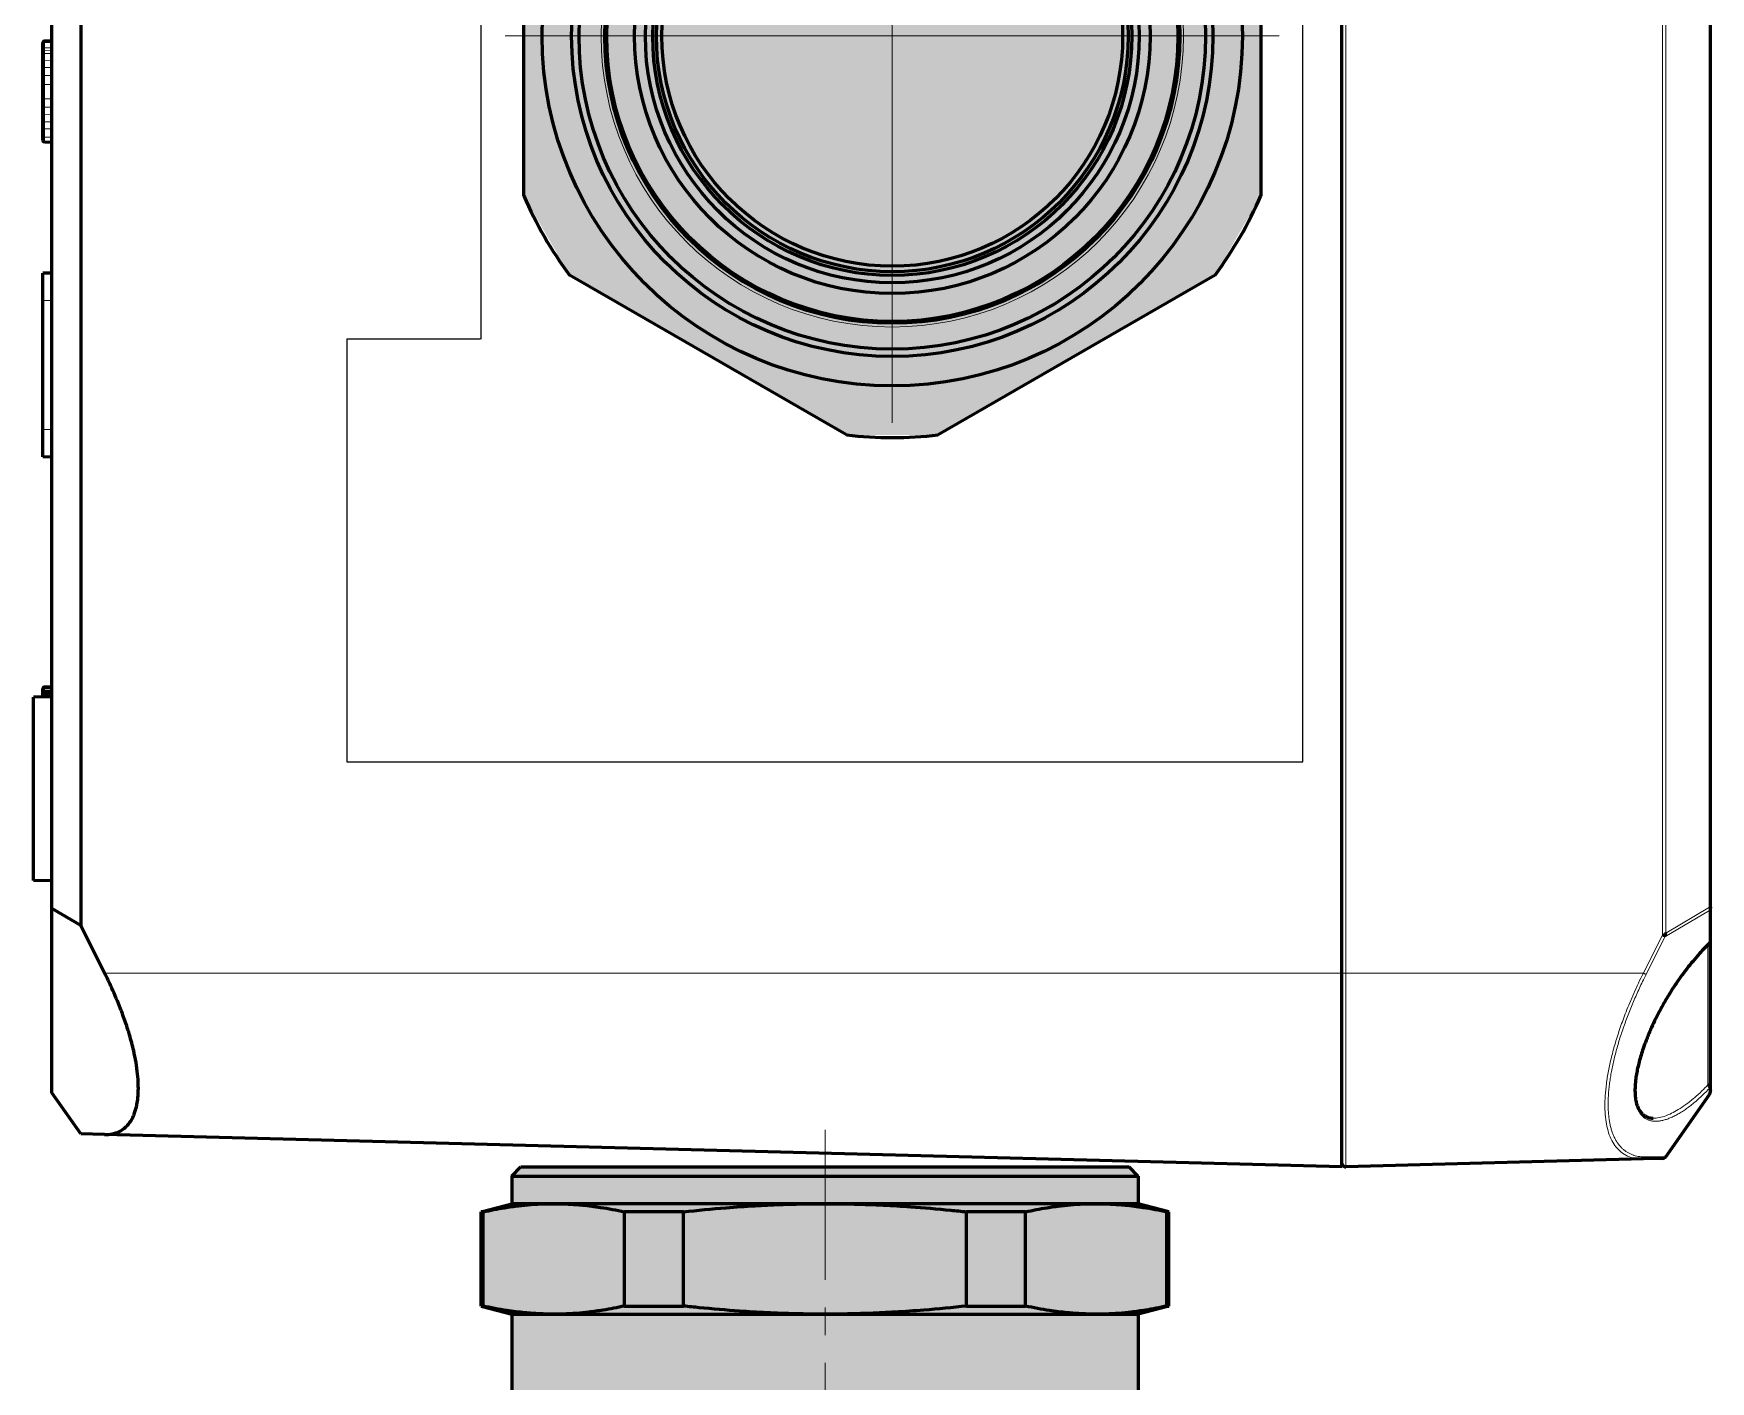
# Model space of a CAD drawing. Header units: millimetres. Extents: x -102 to 318, y -87 to 210.
# Drawn here: x 104.08 to 126.83, y 47.16 to 65.46 of the extents above; entities that cross this region are included whole.
import ezdxf

# ---------------------------------------------------------------- set-up
doc = ezdxf.new("R2010")
doc.units = ezdxf.units.MM
for name, pattern in [('K5LT_AXLED', [26.227272, 21.727272, -1.5, 1.5, -1.5]), ('K5LT_BASIC', [0]), ('K5LT_THIN', [0])]:
    doc.linetypes.add(name, pattern=pattern)
doc.layers.add('Системный слой', color=7, linetype='Continuous')

# ---------------------------------------------------------------- blocks, each defined once
blk = doc.blocks.new('U224')
at = {"color": 30, "linetype": 'K5LT_AXLED', "lineweight": 18, "true_color": 0xff8000}
for q in [(1017.01, -912.906), (996.01, -933.906), (1038.01, -933.906), (1017.01, -954.906)]:
    blk.add_line((1017.01, -933.906), q, dxfattribs=at)
blk = doc.blocks.new('VZ-B32_exe')
at = {"true_color": 0xffffff}
blk.add_hatch(color=7, dxfattribs=at).paths.add_polyline_path([(21.658, -2.488), (21.658, 2.488), (12.983, 17.512), (8.674, 20), (-8.674, 20), (-12.983, 17.512), (-21.658, 2.488), (-21.658, -2.488), (-12.983, -17.512), (-8.674, -20), (8.674, -20), (12.983, -17.512)])
at = {"color": 150, "linetype": 'K5LT_BASIC', "lineweight": 60, "true_color": 0x0080ff}
for p, q in [((-8.674, 20), (8.674, 20)), ((-21.658, 2.488), (-12.983, 17.512)), ((12.983, 17.512), (21.658, 2.488)), ((-17.321, -10), (-21.658, -2.488)), ((21.658, -2.488), (12.983, -17.512)), ((-12.983, -17.512), (-17.321, -10)), ((8.674, -20), (-8.674, -20))]:
    blk.add_line(p, q, dxfattribs=at)
for radius in [19, 17.4, 17, 15.6, 15.5, 13.987, 13.4, 13, 12.8, 12.5]:
    blk.add_circle((0, 0), radius, dxfattribs=at)
at = {"color": 7, "linetype": 'K5LT_THIN', "lineweight": 18}
blk.add_circle((0, 0), 15.8, dxfattribs=at)
at = {"color": 150, "linetype": 'K5LT_BASIC', "lineweight": 60, "true_color": 0x0080ff}
for start, end in [(113.44662, 126.55338), (53.44662, 66.55338), (173.44662, 186.55338), (353.44662, 6.55338), (233.44662, 246.55338), (293.44662, 306.55338)]:
    blk.add_arc((0, 0), 21.8, start, end, dxfattribs=at)
blk.add_blockref('U224', (-1017.01, 933.906))
blk = doc.blocks.new('VA.121209_leftside')
blk.add_lwpolyline([(55.806, 7.238), (55.806, 0), (78.746, 0), (78.746, 51.885), (0, 51.885), (0, 0), (21.154, 0), (21.154, 7.278), (55.806, 7.278)])
at = {"layer": 'Системный слой', "color": 150, "linetype": 'K5LT_BASIC', "lineweight": 60, "true_color": 0x0080ff}
for p, q in [((86.646, 74), (-8.209, 74)), ((86.646, 74), (86.696, 74)), ((86.646, 74), (86.696, 74)), ((86.646, 74), (86.696, 74)), ((88.449, 74), (86.696, 74)), ((88.449, 74), (87.388, 74)), ((96.341, 74), (88.449, 74)), ((96.593, 74), (96.341, 74)), ((96.593, 74), (96.614, 74)), ((100.192, 71.568), (96.805, 73.94)), ((100.287, 71.392), (100.314, 70.356)), ((100.314, 70.356), (100.737, 54.205)), ((90.219, 54), (-11.781, 54)), ((100.743, 54), (90.219, 54)), ((100.743, 54), (98.984, -13.145)), ((87.643, -14.437), (90.219, -13.145)), ((98.984, -13.145), (98.95, -14.437)), ((-9.206, -14.437), (87.643, -14.437)), ((87.643, -14.437), (86.719, -16)), ((98.95, -14.437), (96.719, -16)), ((86.719, -16), (-8.281, -16)), ((39.615, -16), (39.625, -16.403)), ((45.127, -16), (45.116, -16.403)), ((52.219, -16), (52.232, -16.5)), ((62.219, -16), (62.206, -16.5)), ((74.688, -16), (74.698, -16.403)), ((74.688, -16), (74.698, -16.403)), ((74.931, -16), (74.933, -16.403)), ((75.013, -16), (75.013, -16.403)), ((75.086, -16), (75.085, -16.403)), ((75.219, -16), (75.245, -17)), ((85.219, -16), (85.193, -17)), ((96.719, -16), (86.719, -16)), ((39.815, -16.5), (39.725, -16.5)), ((40.074, -16.5), (39.815, -16.5)), ((40.209, -16.5), (40.074, -16.5)), ((40.375, -16.5), (40.209, -16.5)), ((40.723, -16.5), (40.375, -16.5)), ((41.103, -16.5), (40.723, -16.5)), ((41.509, -16.5), (41.103, -16.5)), ((41.977, -16.5), (41.509, -16.5)), ((42.765, -16.5), (41.977, -16.5)), ((43.193, -16.5), (42.765, -16.5)), ((43.589, -16.5), (43.193, -16.5)), ((43.962, -16.5), (43.589, -16.5)), ((44.33, -16.5), (43.962, -16.5)), ((44.756, -16.5), (44.33, -16.5)), ((44.969, -16.5), (44.756, -16.5)), ((45.004, -16.5), (44.969, -16.5)), ((45.016, -16.5), (45.004, -16.5)), ((53.719, -16.5), (52.232, -16.5)), ((60.719, -16.5), (53.719, -16.5)), ((62.206, -16.5), (60.719, -16.5)), ((74.816, -16.5), (74.798, -16.5)), ((74.803, -16.5), (74.798, -16.5)), ((74.816, -16.5), (74.803, -16.5)), ((74.866, -16.5), (74.816, -16.5)), ((74.915, -16.5), (74.866, -16.5)), ((74.954, -16.5), (74.915, -16.5)), ((75.015, -16.5), (74.954, -16.5)), ((75.068, -16.5), (75.015, -16.5)), ((75.232, -16.5), (75.068, -16.5)), ((85.193, -17), (75.245, -17))]:
    blk.add_line(p, q, dxfattribs=at)
at = {"layer": 'Системный слой', "color": 7, "linetype": 'K5LT_THIN', "lineweight": 18}
for p, q in [((86.646, 73.94), (-8.209, 73.94)), ((86.646, 74), (86.646, 73.94)), ((88.049, 71.568), (86.646, 73.94)), ((88.578, 73.94), (86.831, 73.94)), ((88.259, 71.525), (86.831, 73.94)), ((96.289, 73.86), (88.683, 73.86)), ((96.728, 73.94), (96.482, 73.94)), ((100.177, 71.525), (96.728, 73.94)), ((88.155, 71.392), (-9.717, 71.392)), ((88.049, 71.568), (-9.612, 71.568)), ((90.219, 70.356), (88.155, 71.392)), ((90.295, 70.504), (88.259, 71.525)), ((100.177, 71.525), (100.203, 70.504)), ((90.219, 70.356), (90.219, 54.205)), ((98.097, 70.887), (98.097, 70.887)), ((90.219, 54.205), (-11.781, 54.205)), ((90.219, 54.205), (90.219, 54)), ((100.737, 54.205), (90.219, 54.205)), ((90.219, 54), (90.219, -13.145)), ((39.711, -16), (39.721, -16.403)), ((39.987, -16), (39.995, -16.403)), ((40.13, -16), (40.137, -16.403)), ((40.304, -16), (40.31, -16.403)), ((40.669, -16), (40.674, -16.403)), ((41.067, -16), (41.07, -16.403)), ((41.491, -16), (41.493, -16.403)), ((41.977, -16), (41.977, -16.403)), ((42.765, -16), (42.765, -16.403)), ((43.211, -16), (43.209, -16.403)), ((43.626, -16), (43.622, -16.403)), ((44.016, -16), (44.011, -16.403)), ((44.399, -16), (44.392, -16.403)), ((44.847, -16), (44.838, -16.403)), ((45.076, -16), (45.066, -16.403)), ((45.114, -16), (45.103, -16.403)), ((53.719, -16), (53.719, -16.5)), ((60.719, -16), (60.719, -16.5)), ((74.711, -16), (74.721, -16.403)), ((74.777, -16), (74.786, -16.403)), ((74.85, -16), (74.856, -16.403)), ((39.721, -16.403), (39.625, -16.403)), ((39.995, -16.403), (39.721, -16.403)), ((40.137, -16.403), (39.995, -16.403)), ((40.31, -16.403), (40.137, -16.403)), ((40.674, -16.403), (40.31, -16.403)), ((41.07, -16.403), (40.674, -16.403)), ((41.493, -16.403), (41.07, -16.403)), ((41.977, -16.403), (41.493, -16.403)), ((41.977, -16.403), (41.977, -16.5)), ((42.765, -16.403), (41.977, -16.403)), ((42.765, -16.403), (42.765, -16.5)), ((43.209, -16.403), (42.765, -16.403)), ((43.622, -16.403), (43.209, -16.403)), ((44.011, -16.403), (43.622, -16.403)), ((44.392, -16.403), (44.011, -16.403)), ((44.838, -16.403), (44.392, -16.403)), ((45.066, -16.403), (44.838, -16.403)), ((45.103, -16.403), (45.066, -16.403)), ((45.116, -16.403), (45.103, -16.403)), ((74.721, -16.403), (74.698, -16.403)), ((74.786, -16.403), (74.721, -16.403)), ((74.856, -16.403), (74.786, -16.403)), ((74.933, -16.403), (74.856, -16.403)), ((75.013, -16.403), (74.933, -16.403)), ((75.085, -16.403), (75.013, -16.403)), ((75.229, -16.403), (75.085, -16.403))]:
    blk.add_line(p, q, dxfattribs=at)
at = {"layer": 'Системный слой', "color": 150, "linetype": 'K5LT_BASIC', "lineweight": 60, "true_color": 0x0080ff}
for centre, radius, start, end in [((96.614, 73.667), 0.333, 55, 90), ((100.065, 71.386), 0.222, 39.64635, 55), ((100.065, 71.386), 0.222, 1.5, 39.64635), ((100.537, 54.2), 0.2, 270, 1.5), ((39.725, -16.4), 0.1, 181.5, 270), ((45.016, -16.4), 0.1, 270, 358.5), ((74.798, -16.4), 0.1, 181.5, 270)]:
    blk.add_arc(centre, radius, start, end, dxfattribs=at)
at = {"layer": 'Системный слой', "color": 7, "linetype": 'K5LT_THIN', "lineweight": 18}
for centre, major_axis, ratio, start_param, end_param in [((86.696, 73.667), (0, 0.333), 0.707107, 5.67232, 6.283185), ((96.593, 73.667), (0, 0.333), 0.707107, 5.67232, 6.283185), ((100.127, 70.351), (0.187, 0.005), 0.893784, 0, 1.129752), ((39.815, -16.4), (0, -0.1), 0.946098, 4.738569, 6.283185), ((40.074, -16.4), (0, -0.1), 0.787932, 4.738569, 6.283185), ((40.209, -16.4), (0, -0.1), 0.71708, 4.738569, 6.283185), ((40.375, -16.4), (0, -0.1), 0.64521, 4.738569, 6.283185), ((40.723, -16.4), (0, -0.1), 0.496568, 4.738569, 6.283185), ((41.103, -16.4), (0, -0.1), 0.328445, 4.738569, 6.283185), ((41.509, -16.4), (0, -0.1), 0.157769, 4.738569, 6.283185), ((43.193, -16.4), (0, 0.1), 0.1656, 3.141593, 4.686209), ((43.589, -16.4), (0, 0.1), 0.333744, 3.141593, 4.686209), ((43.962, -16.4), (0, 0.1), 0.489603, 3.141593, 4.686209), ((44.33, -16.4), (0, 0.1), 0.621922, 3.141593, 4.686209), ((44.756, -16.4), (0, 0.1), 0.825717, 3.141593, 4.686209), ((44.969, -16.4), (0, 0.1), 0.97013, 3.141593, 4.686209), ((45.004, -16.4), (0, 0.1), 0.992912, 3.141593, 4.686209), ((74.816, -16.4), (0, -0.1), 0.952133, 4.738569, 6.283185), ((74.866, -16.4), (0, -0.1), 0.805655, 4.738569, 6.283185), ((74.915, -16.4), (0, -0.1), 0.586, 4.738569, 6.283185)]:
    blk.add_ellipse(centre, major_axis=major_axis, ratio=ratio, start_param=start_param, end_param=end_param, dxfattribs=at)
at = {"layer": 'Системный слой', "color": 150, "linetype": 'K5LT_BASIC', "lineweight": 60, "true_color": 0x0080ff}
for centre, major_axis, ratio, start_param, end_param in [((75.015, -16.4), (0, 0.1), 0.01218, 1.596976, 3.141593), ((75.068, -16.4), (0, -0.1), 0.16942, 0, 1.544616)]:
    blk.add_ellipse(centre, major_axis=major_axis, ratio=ratio, start_param=start_param, end_param=end_param, dxfattribs=at)
at = {"layer": 'Системный слой', "color": 7, "linetype": 'K5LT_THIN', "lineweight": 18}
for points, knots in [([(86.646, 73.94), (86.657, 73.941), (86.678, 73.942), (86.711, 73.943), (86.742, 73.943), (86.769, 73.943), (86.793, 73.942), (86.813, 73.941), (86.825, 73.94), (86.831, 73.94)], [0, 0, 0, 0, 1.788089, 3.455192, 4.937329, 6.255933, 7.531991, 8.787157, 10, 10, 10, 10]), ([(88.578, 73.94), (88.626, 73.891), (88.673, 73.842), (88.794, 73.723), (88.867, 73.652), (89.024, 73.504), (89.11, 73.427), (89.284, 73.272), (89.374, 73.194), (89.557, 73.04), (89.65, 72.963), (89.842, 72.81), (89.939, 72.734), (90.139, 72.583), (90.24, 72.508), (90.447, 72.358), (90.552, 72.284), (90.766, 72.137), (90.875, 72.065), (91.096, 71.921), (91.208, 71.85), (91.435, 71.709), (91.55, 71.64), (91.783, 71.504), (91.901, 71.436), (92.139, 71.305), (92.26, 71.24), (92.502, 71.113), (92.625, 71.052), (92.871, 70.931), (92.996, 70.872), (93.245, 70.759), (93.371, 70.704), (93.622, 70.598), (93.749, 70.547), (94.001, 70.449), (94.127, 70.403), (94.379, 70.315), (94.505, 70.274), (94.754, 70.196), (94.878, 70.16), (95.123, 70.095), (95.245, 70.064), (95.484, 70.011), (95.602, 69.988), (95.831, 69.948), (95.942, 69.931), (96.068, 69.916), (96.087, 69.914), (96.182, 69.904), (96.257, 69.897), (96.405, 69.887), (96.478, 69.884), (96.649, 69.881), (96.747, 69.882), (96.933, 69.893), (97.022, 69.902), (97.157, 69.922), (97.206, 69.931), (97.327, 69.956), (97.396, 69.975), (97.532, 70.019), (97.599, 70.046), (97.722, 70.105), (97.779, 70.137), (97.876, 70.204), (97.918, 70.238), (98, 70.314), (98.039, 70.357), (98.102, 70.441), (98.127, 70.482), (98.176, 70.574), (98.198, 70.625), (98.232, 70.733), (98.245, 70.789), (98.262, 70.903), (98.266, 70.963), (98.267, 71.084), (98.263, 71.147), (98.248, 71.274), (98.236, 71.339), (98.205, 71.472), (98.186, 71.539), (98.141, 71.677), (98.115, 71.746), (98.056, 71.887), (98.023, 71.959), (97.951, 72.103), (97.912, 72.176), (97.827, 72.323), (97.782, 72.398), (97.685, 72.547), (97.634, 72.623), (97.525, 72.775), (97.468, 72.851), (97.349, 73.004), (97.286, 73.081), (97.156, 73.235), (97.088, 73.313), (96.948, 73.468), (96.875, 73.546), (96.725, 73.701), (96.648, 73.779), (96.54, 73.884), (96.511, 73.912), (96.482, 73.94)], [1.777065, 1.777065, 1.777065, 1.777065, 2.44649, 2.44649, 3.406261, 3.406261, 4.469274, 4.469274, 5.532842, 5.532842, 6.597057, 6.597057, 7.661965, 7.661965, 8.727658, 8.727658, 9.794222, 9.794222, 10.861761, 10.861761, 11.930377, 11.930377, 13.000187, 13.000187, 14.071313, 14.071313, 15.143908, 15.143908, 16.218083, 16.218083, 17.293982, 17.293982, 18.371731, 18.371731, 19.451422, 19.451422, 20.533136, 20.533136, 21.616881, 21.616881, 22.702612, 22.702612, 23.790182, 23.790182, 24.879407, 24.879407, 25.945799, 25.945799, 26.124978, 26.124978, 26.891329, 26.891329, 27.658611, 27.658611, 28.750438, 28.750438, 29.841805, 29.841805, 30.492565, 30.492565, 31.496829, 31.496829, 32.585359, 32.585359, 33.672016, 33.672016, 34.626562, 34.626562, 35.709652, 35.709652, 36.632548, 36.632548, 37.711892, 37.711892, 38.789304, 38.789304, 39.864888, 39.864888, 40.938776, 40.938776, 42.011084, 42.011084, 43.08198, 43.08198, 44.151575, 44.151575, 45.219991, 45.219991, 46.287347, 46.287347, 47.353751, 47.353751, 48.419299, 48.419299, 49.484075, 49.484075, 50.548145, 50.548145, 51.611634, 51.611634, 52.674513, 52.674513, 53.736931, 53.736931, 54.115804, 54.115804, 54.115804, 54.115804]), ([(98.097, 70.887), (98.102, 71.097), (98.039, 71.426), (97.838, 71.898), (97.637, 72.264), (97.358, 72.677), (97.015, 73.107), (96.649, 73.508), (96.403, 73.752), (96.289, 73.86)], [0, 0, 0, 0, 2.577041, 3.690644, 4.894218, 6.229236, 7.707258, 8.978003, 10, 10, 10, 10]), ([(96.728, 73.94), (96.735, 73.941), (96.748, 73.942), (96.766, 73.943), (96.78, 73.943), (96.79, 73.943), (96.8, 73.942), (96.803, 73.941), (96.805, 73.94)], [0, 0, 0, 0, 1.60928, 3.109672, 4.443596, 5.630339, 6.77879, 9, 9, 9, 9]), ([(90.219, 70.356), (90.227, 70.373), (90.244, 70.405), (90.265, 70.447), (90.282, 70.481), (90.291, 70.498), (90.295, 70.504)], [0, 0, 0, 0, 1.891668, 3.594315, 5.10794, 7, 7, 7, 7]), ([(90.219, 70.356), (90.586, 70.174), (91.288, 69.844), (92.28, 69.43), (93.178, 69.099), (94.002, 68.834), (94.79, 68.62), (95.531, 68.457), (96.229, 68.343), (96.88, 68.278), (97.487, 68.261), (98.045, 68.292), (98.556, 68.372), (99.013, 68.503), (99.414, 68.688), (99.749, 68.926), (100.023, 69.229), (100.209, 69.584), (100.304, 69.968), (100.318, 70.229), (100.314, 70.356)], [0, 0, 0, 0, 1.559858, 2.943206, 4.119435, 5.283784, 6.397002, 7.483158, 8.548085, 9.599525, 10.645123, 11.698365, 12.765535, 13.860059, 14.982024, 16.15217, 17.337109, 18.701943, 19.916622, 21, 21, 21, 21]), ([(90.295, 70.504), (90.395, 70.455), (90.496, 70.405), (90.715, 70.298), (90.835, 70.241), (91.073, 70.13), (91.193, 70.075), (91.433, 69.968), (91.553, 69.915), (91.793, 69.812), (91.914, 69.761), (92.155, 69.662), (92.275, 69.614), (92.516, 69.52), (92.637, 69.473), (92.877, 69.384), (92.997, 69.34), (93.237, 69.256), (93.357, 69.215), (93.595, 69.136), (93.714, 69.098), (93.951, 69.025), (94.069, 68.99), (94.304, 68.922), (94.42, 68.89), (94.652, 68.829), (94.768, 68.799), (94.996, 68.744), (95.11, 68.719), (95.335, 68.67), (95.447, 68.648), (95.662, 68.607), (95.767, 68.589), (95.978, 68.555), (96.085, 68.539), (96.295, 68.511), (96.4, 68.499), (96.561, 68.482), (96.62, 68.477), (96.778, 68.464), (96.878, 68.458), (97.072, 68.448), (97.168, 68.446), (97.315, 68.444), (97.367, 68.444), (97.511, 68.446), (97.601, 68.449), (97.776, 68.459), (97.862, 68.466), (98.03, 68.483), (98.111, 68.493), (98.225, 68.511), (98.259, 68.517), (98.36, 68.534), (98.426, 68.548), (98.564, 68.579), (98.635, 68.598), (98.773, 68.639), (98.84, 68.661), (98.968, 68.708), (99.03, 68.734), (99.15, 68.788), (99.207, 68.816), (99.316, 68.877), (99.369, 68.909), (99.468, 68.975), (99.516, 69.01), (99.606, 69.083), (99.648, 69.12), (99.729, 69.198), (99.767, 69.239), (99.837, 69.323), (99.87, 69.366), (99.931, 69.455), (99.96, 69.5), (100.011, 69.594), (100.035, 69.642), (100.077, 69.74), (100.096, 69.791), (100.129, 69.893), (100.143, 69.946), (100.167, 70.053), (100.177, 70.107), (100.192, 70.218), (100.197, 70.274), (100.203, 70.388), (100.202, 70.447), (100.203, 70.504)], [0.701792, 0.701792, 0.701792, 0.701792, 1.622058, 1.622058, 2.703489, 2.703489, 3.784997, 3.784997, 4.86644, 4.86644, 5.947935, 5.947935, 7.029441, 7.029441, 8.110956, 8.110956, 9.192476, 9.192476, 10.274002, 10.274002, 11.355533, 11.355533, 12.437081, 12.437081, 13.518594, 13.518594, 14.60012, 14.60012, 15.681656, 15.681656, 16.763212, 16.763212, 17.793085, 17.793085, 18.874625, 18.874625, 19.956112, 19.956112, 20.578286, 20.578286, 21.659841, 21.659841, 22.741318, 22.741318, 23.351325, 23.351325, 24.432879, 24.432879, 25.514376, 25.514376, 26.595943, 26.595943, 27.065781, 27.065781, 28.005146, 28.005146, 29.086668, 29.086668, 30.168186, 30.168186, 31.249717, 31.249717, 32.331252, 32.331252, 33.412799, 33.412799, 34.49432, 34.49432, 35.575847, 35.575847, 36.657378, 36.657378, 37.738903, 37.738903, 38.820419, 38.820419, 39.901927, 39.901927, 40.983423, 40.983423, 42.064905, 42.064905, 43.146392, 43.146392, 44.22784, 44.22784, 45.29821, 45.29821, 45.29821, 45.29821])]:
    blk.add_open_spline(points, degree=3, knots=knots, dxfattribs=at)
at = {"layer": 'Системный слой', "color": 150, "linetype": 'K5LT_BASIC', "lineweight": 60, "true_color": 0x0080ff}
for points in [[(88.562, 73.984), (88.526, 73.995), (88.487, 74), (88.449, 74)], [(88.562, 73.984), (88.57, 73.974), (88.575, 73.959), (88.578, 73.94)], [(88.562, 73.984), (88.564, 73.982), (88.567, 73.98), (88.569, 73.978)], [(96.371, 73.984), (96.361, 73.995), (96.351, 74), (96.341, 74)], [(96.371, 73.984), (96.409, 73.974), (96.446, 73.959), (96.482, 73.94)], [(88.049, 71.568), (88.086, 71.556), (88.122, 71.543), (88.159, 71.527)], [(88.259, 71.525), (88.228, 71.53), (88.194, 71.53), (88.159, 71.527)], [(100.177, 71.525), (100.199, 71.53), (100.219, 71.53), (100.236, 71.527)]]:
    blk.add_open_spline(points, degree=3, dxfattribs=at)
for points, knots in [([(88.569, 73.978), (88.571, 73.975), (88.574, 73.973), (88.583, 73.964), (88.589, 73.957), (88.607, 73.939), (88.619, 73.926), (88.654, 73.89), (88.678, 73.865), (88.751, 73.792), (88.801, 73.743), (88.952, 73.596), (89.056, 73.498), (89.3, 73.279), (89.441, 73.156), (89.718, 72.927), (89.853, 72.819), (90.136, 72.601), (90.285, 72.49), (90.596, 72.268), (90.758, 72.157), (91.063, 71.956), (91.204, 71.865), (91.539, 71.659), (91.734, 71.543), (92.088, 71.344), (92.246, 71.258), (92.541, 71.105), (92.678, 71.037), (92.974, 70.894), (93.133, 70.82), (93.487, 70.664), (93.682, 70.584), (94.024, 70.452), (94.172, 70.398), (94.441, 70.306), (94.564, 70.266), (94.804, 70.194), (94.922, 70.16), (95.154, 70.099), (95.268, 70.072), (95.492, 70.023), (95.602, 70.002), (95.821, 69.964), (95.93, 69.948), (96.126, 69.926), (96.213, 69.918), (96.374, 69.907), (96.448, 69.904), (96.593, 69.902), (96.664, 69.903), (96.798, 69.908), (96.863, 69.913), (96.978, 69.925), (97.029, 69.931), (97.138, 69.949), (97.196, 69.961), (97.294, 69.985), (97.337, 69.997), (97.42, 70.024), (97.46, 70.039), (97.533, 70.07), (97.566, 70.085), (97.628, 70.117), (97.657, 70.134), (97.713, 70.169), (97.738, 70.187), (97.787, 70.224), (97.81, 70.244), (97.852, 70.284), (97.871, 70.303), (97.907, 70.343), (97.923, 70.364), (97.953, 70.406), (97.966, 70.426), (97.992, 70.469), (98.003, 70.491), (98.024, 70.536), (98.034, 70.558), (98.05, 70.605), (98.058, 70.629), (98.071, 70.678), (98.077, 70.703), (98.086, 70.755), (98.089, 70.781), (98.094, 70.834), (98.096, 70.86), (98.097, 70.887)], [0.105343, 0.105343, 0.105343, 0.105343, 1.053432, 1.053432, 3.165142, 3.165142, 7.278372, 7.278372, 15.504834, 15.504834, 31.957756, 31.957756, 64.758257, 64.758257, 105.928822, 105.928822, 142.650726, 142.650726, 181.019357, 181.019357, 220.566798, 220.566798, 253.645215, 253.645215, 297.670999, 297.670999, 332.127126, 332.127126, 361.445123, 361.445123, 395.103855, 395.103855, 435.956796, 435.956796, 466.876604, 466.876604, 492.893891, 492.893891, 518.313117, 518.313117, 543.489399, 543.489399, 568.44536, 568.44536, 594.418898, 594.418898, 616.199356, 616.199356, 635.745164, 635.745164, 655.33763, 655.33763, 674.484976, 674.484976, 690.853371, 690.853371, 710.611012, 710.611012, 726.588698, 726.588698, 743.276235, 743.276235, 758.265164, 758.265164, 773.152122, 773.152122, 787.679942, 787.679942, 802.503768, 802.503768, 816.233163, 816.233163, 830.09918, 830.09918, 843.127563, 843.127563, 856.485751, 856.485751, 869.526557, 869.526557, 882.726895, 882.726895, 895.899801, 895.899801, 909.253093, 909.253093, 922, 922, 922, 922]), ([(96.371, 73.984), (96.359, 73.976), (96.341, 73.96), (96.314, 73.924), (96.298, 73.891), (96.291, 73.867), (96.289, 73.86)], [0, 0, 0, 0, 2.247357, 3.665838, 6.030423, 7, 7, 7, 7]), ([(88.155, 71.392), (88.156, 71.419), (88.159, 71.468), (88.159, 71.511), (88.159, 71.527)], [0, 0, 0, 0, 2.820892, 5, 5, 5, 5]), ([(98.984, -13.145), (98.988, -13.002), (98.967, -12.728), (98.841, -12.335), (98.634, -12.031), (98.38, -11.805), (98.127, -11.644), (97.862, -11.528), (97.593, -11.445), (97.322, -11.382), (96.992, -11.335), (96.587, -11.311), (96.115, -11.317), (95.556, -11.364), (94.986, -11.452), (94.325, -11.589), (93.775, -11.733), (93.126, -11.931), (92.652, -12.094), (91.901, -12.377), (91.131, -12.702), (90.488, -13.01), (90.219, -13.145)], [0, 0, 0, 0, 1.539864, 3.033447, 4.817271, 5.825056, 6.800587, 7.925123, 8.587053, 9.281672, 10.243761, 11.168604, 12.193157, 13.38762, 14.643446, 15.526171, 17.099147, 17.623404, 18.978399, 19.594697, 21.556198, 23, 23, 23, 23]), ([(74.698, -16.403), (74.698, -16.415), (74.703, -16.436), (74.719, -16.463), (74.737, -16.48), (74.764, -16.496), (74.784, -16.5), (74.798, -16.5)], [0, 0, 0, 0, 1.941228, 3.234224, 4.752597, 5.837113, 8, 8, 8, 8]), ([(74.933, -16.403), (74.933, -16.419), (74.935, -16.444), (74.939, -16.471), (74.943, -16.486), (74.948, -16.497), (74.952, -16.5), (74.954, -16.5)], [0, 0, 0, 0, 2.587831, 3.882378, 5.176754, 6.353119, 8, 8, 8, 8])]:
    blk.add_open_spline(points, degree=3, knots=knots, dxfattribs=at)
blk.add_blockref('VZ-B32_exe', (39.35, 29.6))
blk = doc.blocks.new('VZ-B25_withoutcap')
at = {"true_color": 0xffffff}
blk.add_hatch(color=7, dxfattribs=at).paths.add_polyline_path([(17, -19), (17, -8), (18.65, -7.558), (18.65, -2.442), (17, -2), (17, -0.5), (16.5, 0), (-16.5, 0), (-17, -0.5), (-17, -2), (-18.65, -2.442), (-18.65, -7.558), (-17, -8), (-17, -19), (-15, -19), (-15, -26.925), (-14.1, -27.825), (-17, -27.825), (-18.65, -28.426), (-18.65, -31.224), (-17, -31.825), (17, -31.825), (18.65, -31.224), (18.65, -28.426), (17, -27.825), (14.1, -27.825), (15, -26.925), (15, -19)])
at = {"color": 30, "linetype": 'K5LT_AXLED', "lineweight": 18, "true_color": 0xff8000}
blk.add_line((0, -84.825), (0, 2), dxfattribs=at)
at = {"color": 150, "linetype": 'K5LT_BASIC', "lineweight": 60, "true_color": 0x0080ff}
for p, q in [((-17, -0.5), (-16.5, 0)), ((-16.5, 0), (16.5, 0)), ((17, -0.5), (16.5, 0)), ((-17, -0.5), (-17, -2)), ((-17, -0.5), (17, -0.5)), ((17, -0.5), (17, -2)), ((-18.65, -2.442), (-17, -2)), ((-18.557, -2.442), (-18.65, -2.442)), ((-18.65, -7.558), (-18.65, -2.442)), ((-18.557, -7.558), (-18.557, -2.442)), ((-14.722, -2), (-17, -2)), ((0, -2), (-14.722, -2)), ((-7.67, -2.442), (-10.888, -2.442)), ((-10.888, -7.558), (-10.888, -2.442)), ((-7.67, -7.558), (-7.67, -2.442)), ((14.722, -2), (0, -2)), ((10.888, -2.442), (7.67, -2.442)), ((7.67, -7.558), (7.67, -2.442)), ((10.888, -7.558), (10.888, -2.442)), ((17, -2), (14.722, -2)), ((18.65, -2.442), (17, -2)), ((18.557, -7.558), (18.557, -2.442)), ((18.65, -2.442), (18.557, -2.442)), ((18.65, -7.558), (18.65, -2.442)), ((-18.65, -7.558), (-17, -8)), ((-18.65, -7.558), (-18.557, -7.558)), ((-17, -8), (-17, -19)), ((-17, -8), (-14.722, -8)), ((-14.722, -8), (0, -8)), ((-10.888, -7.558), (-7.67, -7.558)), ((0, -8), (14.722, -8)), ((7.67, -7.558), (10.888, -7.558)), ((14.722, -8), (17, -8)), ((18.65, -7.558), (17, -8)), ((17, -8), (17, -19)), ((18.557, -7.558), (18.65, -7.558))]:
    blk.add_line(p, q, dxfattribs=at)
for points, knots in [([(-18.557, -2.442), (-18.173, -2.358), (-17.529, -2.233), (-16.656, -2.111), (-15.937, -2.041), (-15.303, -2.007), (-14.897, -2), (-14.722, -2)], [0, 0, 0, 0, 2.41988, 4.039965, 5.449071, 6.903989, 8, 8, 8, 8]), ([(-14.722, -2), (-14.457, -2), (-13.93, -2.013), (-13.081, -2.076), (-12.067, -2.205), (-11.316, -2.348), (-10.888, -2.442)], [0, 0, 0, 0, 1.448248, 2.877358, 4.644409, 7, 7, 7, 7]), ([(-7.67, -2.442), (-6.902, -2.358), (-5.613, -2.233), (-3.866, -2.111), (-2.428, -2.041), (-1.161, -2.007), (-0.348, -2), (0, -2)], [0, 0, 0, 0, 2.419879, 4.039963, 5.44907, 6.903989, 8, 8, 8, 8]), ([(0, -2), (0.531, -2), (1.585, -2.013), (3.129, -2.071), (4.874, -2.175), (6.377, -2.305), (7.388, -2.411), (7.67, -2.442)], [0, 0, 0, 0, 1.655143, 3.288413, 4.825597, 7.115345, 8, 8, 8, 8]), ([(10.888, -2.442), (11.271, -2.358), (11.916, -2.233), (12.789, -2.111), (13.508, -2.041), (14.142, -2.007), (14.548, -2), (14.722, -2)], [0, 0, 0, 0, 2.419879, 4.039963, 5.44907, 6.903989, 8, 8, 8, 8]), ([(14.722, -2), (14.988, -2), (15.515, -2.013), (16.364, -2.076), (17.378, -2.205), (18.129, -2.348), (18.557, -2.442)], [0, 0, 0, 0, 1.44825, 2.877362, 4.644411, 7, 7, 7, 7]), ([(-14.722, -8), (-14.988, -8), (-15.515, -7.987), (-16.364, -7.924), (-17.378, -7.795), (-18.129, -7.652), (-18.557, -7.558)], [0, 0, 0, 0, 1.448248, 2.877358, 4.644409, 7, 7, 7, 7]), ([(-10.888, -7.558), (-11.271, -7.642), (-11.916, -7.767), (-12.789, -7.889), (-13.508, -7.959), (-14.142, -7.993), (-14.548, -8), (-14.722, -8)], [0, 0, 0, 0, 2.41988, 4.039965, 5.449071, 6.903989, 8, 8, 8, 8]), ([(0, -8), (-0.531, -8), (-1.585, -7.987), (-3.129, -7.929), (-4.874, -7.825), (-6.377, -7.695), (-7.388, -7.589), (-7.67, -7.558)], [0, 0, 0, 0, 1.655143, 3.288413, 4.825597, 7.115345, 8, 8, 8, 8]), ([(7.67, -7.558), (6.902, -7.642), (5.613, -7.767), (3.866, -7.889), (2.428, -7.959), (1.161, -7.993), (0.348, -8), (0, -8)], [0, 0, 0, 0, 2.419879, 4.039963, 5.44907, 6.903989, 8, 8, 8, 8]), ([(14.722, -8), (14.457, -8), (13.93, -7.987), (13.081, -7.924), (12.067, -7.795), (11.316, -7.652), (10.888, -7.558)], [0, 0, 0, 0, 1.44825, 2.877362, 4.644411, 7, 7, 7, 7]), ([(18.557, -7.558), (18.173, -7.642), (17.529, -7.767), (16.656, -7.889), (15.937, -7.959), (15.303, -7.993), (14.897, -8), (14.722, -8)], [0, 0, 0, 0, 2.419879, 4.039963, 5.44907, 6.903989, 8, 8, 8, 8])]:
    blk.add_open_spline(points, degree=3, knots=knots, dxfattribs=at)

msp = doc.modelspace()

# ---------------------------------------------------------------- block references
at = {"xscale": 0.25, "yscale": 0.25, "zscale": 0.25, "rotation": -90.00000000000001}
msp.add_blockref('VA.121209_leftside', (108.332, 75.263), dxfattribs=at)
at = {"xscale": 0.25, "yscale": 0.25, "zscale": 0.25}
msp.add_blockref('VZ-B25_withoutcap', (114.819, 50.078), dxfattribs=at)

doc.saveas('drawing.dxf')
